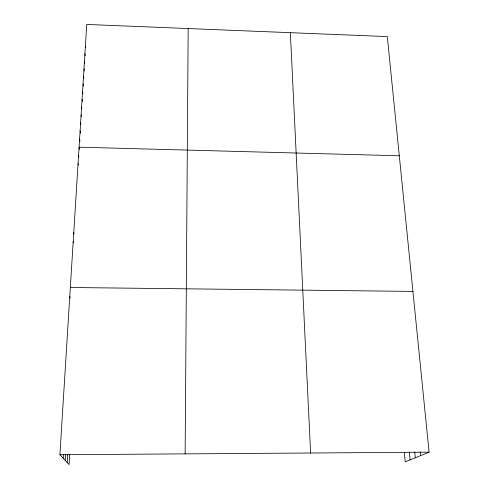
<?xml version="1.0" encoding="UTF-8"?>
<svg xmlns="http://www.w3.org/2000/svg" width="489" height="489" viewBox="0 0 489 489"><rect width="100%" height="100%" fill="white"/><g stroke="black" fill="none" stroke-linecap="round" stroke-linejoin="round"><path stroke-width="0.73" d="M185.135 453.871L188.186 28.545M69.646 454.904L69.083 464.55L59.902 454.739L86.749 24.45L387.312 36.596L429.097 452.184L405.222 461.861L404.391 452.582M67.219 462.557L67.714 454.238M63.191 458.254L63.411 454.593M65.22 460.418L65.563 454.684M59.902 454.739L429.097 452.184M70.337 287.495L412.936 291.413M399.299 155.789L79.09 147.183L79.524 149.408M69.768 296.646L70.227 298.003M73.203 241.535L73.601 243.009M73.766 232.587L74.126 233.986M78.063 163.693L78.356 165.123M78.576 155.404L78.87 156.859M79.603 139.035L80 141.156M80.104 130.954L80.502 133.112M80.606 122.941L80.868 124.395M81.101 114.988L81.363 116.468M81.596 107.103L81.852 108.601M82.079 99.285L82.439 101.437M82.568 91.529L82.922 93.705M83.044 83.833L83.399 86.04M83.521 76.205L83.87 78.436M83.992 68.631L84.34 70.887M84.463 61.119L84.786 63.283M84.927 53.668L85.251 55.856M85.386 46.278L85.599 47.751M420.204 451.86L420.571 455.638M414.739 451.842L415.302 457.777M409.348 451.891L410.088 459.892M290.35 32.677L310.613 453.003"/></g></svg>
